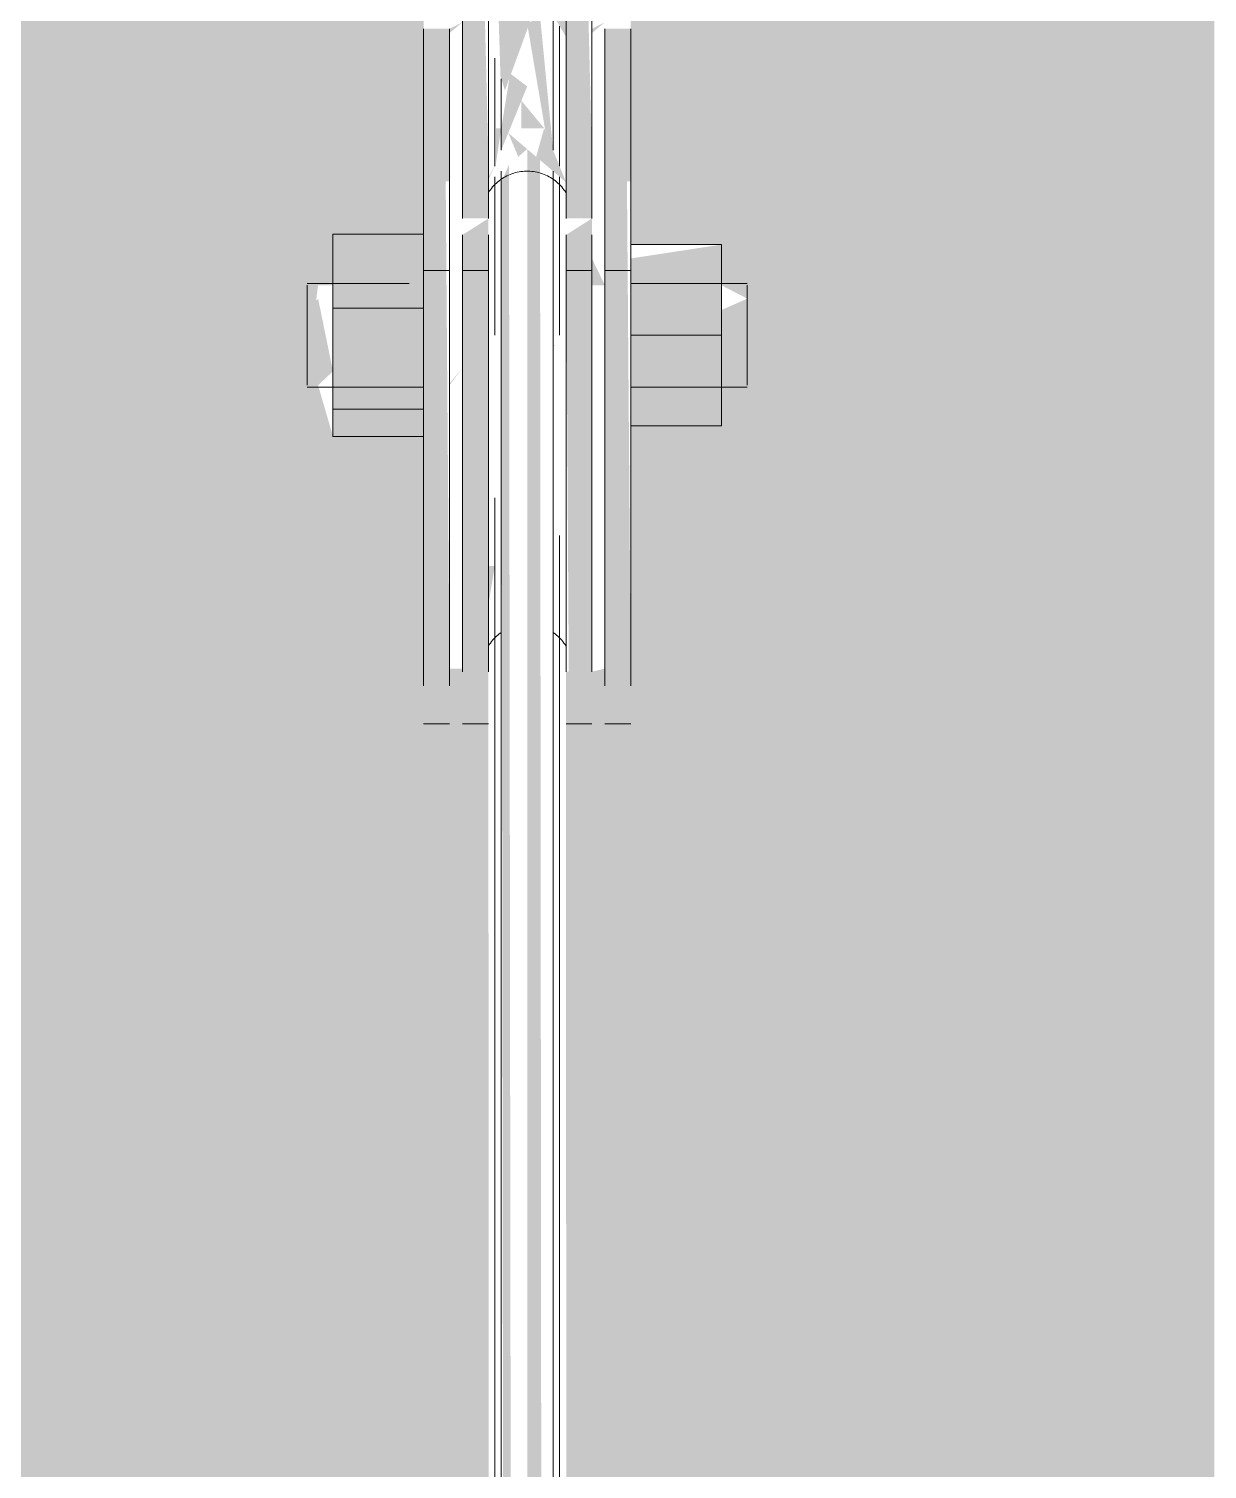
# Model space of a CAD drawing. Header units: inches. Extents: x -54880 to -186, y -132 to 853.
# Drawn here: x -16361.11 to -16355.43, y 273.28 to 280.23 of the extents above; entities that cross this region are included whole.
import ezdxf

# ---------------------------------------------------------------- set-up
doc = ezdxf.new("R2010")
doc.units = ezdxf.units.IN
doc.header["$MEASUREMENT"] = 0
doc.layers.add('Q-SPCQ', color=91, linetype='Continuous', lineweight=9)

# ---------------------------------------------------------------- blocks, each defined once
blk = doc.blocks.new('Basketball_Backstop-Performance_Sports_Systems-3103-Ceiling_Hung - 27_-0_ to 27_-11 7_8_-V226-Section 1')
at = {"layer": 'Q-SPCQ'}
for points in [[(21711.8653, 279.6117), (21711.7959, 282.3959), (21711.7403, 282.3959), (21711.7403, 279.6117)], [(21712.2403, 279.6117), (21712.3653, 279.6117), (21712.2959, 282.3959), (21712.2403, 282.3959), (21712.2403, 280)], [(21711.5528, 279.4928), (21711.6778, 279.4928), (21711.6778, 280.2291), (21711.5528, 280.2291), (21711.5528, 279.8275)], [(21712.5528, 279.4928), (21712.5528, 280.2291), (21712.4278, 280.2291), (21712.4278, 279.4928)], [(21711.9019, 279.5791), (21711.9278, 279.7493), (21711.9019, 279.7493)], [(21711.8653, 279.3137), (21711.8653, 279.6117), (21711.7403, 279.6117), (21711.7403, 279.3137)], [(21712.2537, 279.3137), (21712.3653, 279.3137), (21712.3653, 279.6117), (21712.2403, 279.6117), (21712.2403, 279.3137)], [(21711.6778, 277.1411), (21711.6594, 279.4928), (21711.5528, 279.4928), (21711.5528, 277.1411)], [(21712.5528, 277.1411), (21712.5344, 279.4928), (21712.4278, 279.4928), (21712.4278, 277.1411)], [(21711.8653, 277.1262), (21711.8653, 279.3137), (21711.7403, 279.2343), (21711.7403, 277.1262)], [(21712.3653, 277.1262), (21712.3653, 279.3137), (21712.2403, 279.2343), (21712.2537, 277.1262)], [(21711.5528, 278.8808), (21711.5528, 279.238), (21711.1153, 279.2343), (21711.1153, 278.8808)], [(21712.9903, 278.75), (21712.9903, 279.1875), (21712.5528, 279.1207), (21712.5528, 278.75)], [(21711.1153, 278.3928), (21711.5528, 278.3928), (21711.5528, 278.8808), (21711.1153, 278.8808), (21711.1153, 278.6617)], [(21712.5528, 278.3125), (21712.9903, 278.3125), (21712.9903, 278.75), (21712.5528, 278.75), (21712.5528, 278.6617)], [(21711.5528, 278.262), (21711.5528, 278.3928), (21711.1153, 278.3928), (21711.1153, 278.262)]]:
    blk.add_hatch(color=256, dxfattribs=at).paths.add_polyline_path(points, flags=0)
h = blk.add_hatch(color=256, dxfattribs=at)
h.paths.add_polyline_path([(21712.0528, 282.2265), (21711.8653, 282.2365), (21711.9635, 282.0594)], flags=0)
h.paths.add_polyline_path([(21712.1167, 282.0519), (21712.1422, 282.2313), (21712.0528, 282.2265), (21712.114, 282.0594)], flags=0)
h.paths.add_polyline_path([(21711.9454, 279.9312), (21712.1167, 280.4), (21712.2403, 280.1897), (21712.2403, 281.6875), (21712.1422, 281.7984), (21712.0528, 282.055), (21711.9693, 281.9982), (21711.8886, 281.9594), (21711.8653, 281.875), (21711.9239, 280)], flags=0)
h = blk.add_hatch(color=256, dxfattribs=at)
h.paths.add_polyline_path([(21714.5325, 157.5625), (21715.2739, 157.5625), (21715.2576, 160.1875), (21712.1778, 160.1875), (21712.2537, 157.5625), (21714.4002, 157.5625)], flags=0)
h.paths.add_polyline_path([(21711.9278, 157.5625), (21711.9278, 160.1875), (21708.842, 160.1875), (21708.8583, 157.5625), (21711.4161, 157.5625)], flags=0)
h.paths.add_polyline_path([(21711.8653, 208.884), (21711.9278, 209.0687), (21711.8653, 209.0687)], flags=0)
h.paths.add_polyline_path([(21709.7157, 164.3125), (21711.9278, 164.3125), (21711.8653, 208.5593), (21711.7403, 208.5593), (21711.6778, 208.5742), (21711.5528, 208.5742), (21711.5528, 209.6951), (21711.1153, 209.6951), (21711.1153, 209.9416), (21710.9903, 210.0063), (21711.0434, 210.4245), (21711.1153, 210.4245), (21711.2006, 210.671), (21711.5528, 210.671), (21711.5528, 211.6942), (21711.6778, 211.6942), (21711.6778, 211.9191), (21711.5528, 211.9191), (21711.5528, 213.0557), (21711.8653, 213.0557), (21711.8966, 224.7587), (21710.4017, 224.7554), (21708.7454, 224.7511), (21708.7784, 164.3125), (21709.343, 164.3125)], flags=0)
h.paths.add_polyline_path([(21712.1778, 164.3125), (21715.3704, 164.3125), (21715.3318, 224.797), (21714.302, 224.7505), (21712.2091, 224.7501), (21712.2738, 213.0557), (21712.5528, 213.0557), (21712.5528, 211.9191), (21712.4278, 211.9191), (21712.4278, 211.6942), (21712.5528, 211.6415), (21712.5528, 210.6206), (21712.9903, 210.6206), (21712.9903, 210.4245), (21713.1153, 210.3598), (21713.1153, 209.9416), (21712.9903, 209.9416), (21712.9153, 209.7456), (21712.5528, 209.7456), (21712.5379, 208.5742), (21712.4278, 208.5742), (21712.3653, 208.5593), (21712.2403, 208.5593), (21712.1778, 165.5321)], flags=0)
h.paths.add_polyline_path([(21711.8653, 210.9331), (21711.8966, 210.9441), (21711.8653, 210.9441)], flags=0)
h.paths.add_polyline_path([(21712.4948, 213.7659), (21712.2738, 213.8307), (21712.4628, 213.933)], flags=0)
h.paths.add_polyline_path([(21711.8653, 277.451), (21711.8966, 277.6356), (21711.8653, 277.6356)], flags=0)
h.paths.add_polyline_path([(21709.6848, 225.1873), (21710.1688, 225.2392), (21711.8966, 225.2499), (21711.8653, 277.1262), (21711.7403, 277.1411), (21711.6778, 277.1411), (21711.5528, 277.1411), (21711.5528, 278.262), (21711.1153, 278.262), (21711.0434, 278.5085), (21710.9903, 278.5732), (21711.0434, 278.9915), (21711.1153, 278.9915), (21711.2006, 279.238), (21711.5528, 279.238), (21711.5528, 280.4495), (21711.1153, 280.4495), (21711.0434, 280.696), (21710.9903, 280.7607), (21711.0434, 281.179), (21711.1153, 281.179), (21711.0434, 281.375), (21708.7454, 281.375), (21708.82, 225.2452), (21709.605, 225.1952)], flags=0)
h.paths.add_polyline_path([(21713.5403, 225.1889), (21713.7142, 225.2446), (21715.3704, 225.2494), (21715.3704, 281.375), (21712.9903, 281.375), (21712.9903, 281.179), (21713.1153, 281.1143), (21713.1153, 280.696), (21712.9903, 280.6849), (21712.9104, 280.4323), (21712.5528, 280.4323), (21712.5528, 279.1875), (21712.9903, 279.1875), (21712.9903, 278.9915), (21713.1153, 278.9268), (21713.1153, 278.5085), (21712.9903, 278.5085), (21712.9153, 278.3125), (21712.5528, 278.3125), (21712.5528, 277.1411), (21712.4278, 277.1411), (21712.3653, 277.1262), (21712.2403, 277.1262), (21712.2537, 225.2403), (21713.4428, 225.1922)], flags=0)
h.paths.add_polyline_path([(21711.1464, 225.2001), (21710.7527, 225.2307), (21710.9292, 225.2024)], flags=0)
h.paths.add_polyline_path([(21712.3653, 278.9915), (21712.4278, 278.9915), (21712.3653, 279.1207)], flags=0)
h.paths.add_polyline_path([(21711.8653, 279.5), (21711.9019, 279.5791), (21711.8653, 279.511)], flags=0)
h = blk.add_hatch(color=256, dxfattribs=at)
h.paths.add_polyline_path([(21711.6778, 280.2084), (21711.7403, 280.2612), (21711.6778, 280.2291)], flags=0)
h.paths.add_polyline_path([(21712.3653, 280.2084), (21712.4278, 280.2612), (21712.3653, 280.2291)], flags=0)
h = blk.add_hatch(color=256, dxfattribs=at)
h.paths.add_polyline_path([(21712.0528, 210.9293), (21712.1778, 210.9441), (21712.1148, 279.5957), (21712.0528, 279.6485), (21712.0528, 211.2474)], flags=0)
h.paths.add_polyline_path([(21712.1778, 279.6432), (21712.1151, 280.288), (21712.0528, 280.2537), (21712.1408, 279.7348), (21712.1777, 279.6434)], flags=0)
h = blk.add_hatch(color=256, dxfattribs=at)
h.paths.add_polyline_path([(21712.0528, 210.9293), (21711.9649, 279.5736), (21711.9278, 279.4886), (21712.0205, 210.9333), (21712.0524, 210.9294)], flags=0)
h.paths.add_polyline_path([(21711.9278, 279.6432), (21712.0528, 279.951), (21711.9707, 280.0135), (21711.9278, 279.7493)], flags=0)
h = blk.add_hatch(color=256, dxfattribs=at)
h.paths.add_polyline_path([(21712.1349, 279.7493), (21712.0248, 279.8823), (21712.0248, 279.7493)], flags=0)
h.paths.add_polyline_path([(21712.0528, 279.6485), (21711.9615, 279.7265), (21712.0096, 279.6117)], flags=0)
h.paths.add_polyline_path([(21712.2403, 279.4886), (21712.1349, 279.7493), (21712.096, 279.6117), (21712.2092, 279.5151)], flags=0)
h = blk.add_hatch(color=256, dxfattribs=at)
h.paths.add_polyline_path([(21711.0434, 278.5085), (21711.1153, 278.5763), (21711.0434, 278.9268), (21710.9903, 278.875), (21710.9903, 278.5085)], flags=0)
h.paths.add_polyline_path([(21713.1153, 278.5085), (21713.1153, 278.9268), (21712.9903, 278.8715), (21712.9903, 278.5085)], flags=0)
h.paths.add_polyline_path([(21711.6778, 278.5085), (21711.7403, 278.5915), (21711.6778, 278.5166)], flags=0)
h = blk.add_hatch(color=256, dxfattribs=at)
h.paths.add_polyline_path([(21712.1778, 278.6804), (21712.2037, 278.75), (21712.1778, 278.6808)], flags=0)
h.paths.add_polyline_path([(21712.1881, 278.694), (21712.1881, 278.75), (21712.1881, 278.7108)], flags=0)
for p, q in [((21711.7403, 279.6117), (21711.7403, 282.4084)), ((21711.8653, 282.4084), (21711.8653, 279.6117)), ((21712.2403, 279.6117), (21712.2403, 282.4084)), ((21712.3653, 282.4084), (21712.3653, 279.6117)), ((21712.1778, 279.6432), (21712.1778, 280.288)), ((21711.5528, 279.482), (21711.5528, 280.2291)), ((21711.6778, 280.2291), (21711.6778, 279.482)), ((21712.2091, 279.5659), (21712.2091, 280.2412)), ((21712.4278, 279.482), (21712.4278, 280.2291)), ((21712.5528, 280.2291), (21712.5528, 279.482)), ((21711.8966, 280.0875), (21711.8966, 279.5659)), ((21711.9278, 279.9875), (21711.9278, 279.6432)), ((21711.7403, 279.3137), (21711.7403, 279.6117)), ((21711.8653, 279.6117), (21711.8653, 279.3137)), ((21712.2403, 279.3137), (21712.2403, 279.6117)), ((21712.3653, 279.6117), (21712.3653, 279.3137)), ((21711.5528, 277.0577), (21711.5528, 279.4953)), ((21711.6778, 279.4953), (21711.6778, 277.0577)), ((21711.8966, 279.5153), (21711.8966, 278.75)), ((21711.9278, 279.5419), (21711.9278, 210.7409)), ((21712.1778, 210.7409), (21712.1778, 279.5419)), ((21712.2091, 278.75), (21712.2091, 279.5153)), ((21712.4278, 277.0577), (21712.4278, 279.4953)), ((21712.5528, 279.4953), (21712.5528, 277.0577)), ((21711.1153, 278.8808), (21711.1153, 279.238)), ((21711.1153, 279.238), (21711.5528, 279.238)), ((21711.7403, 277.1262), (21711.7403, 279.2353)), ((21711.8653, 279.2353), (21711.8653, 277.1262)), ((21712.2403, 277.1262), (21712.2403, 279.2353)), ((21712.3653, 279.2353), (21712.3653, 277.1262)), ((21712.5528, 279.1875), (21712.9903, 279.1875)), ((21712.9903, 279.1875), (21712.9903, 278.75)), ((21711.4825, 279), (21710.9903, 279)), ((21711.5528, 279.0625), (21711.6778, 279.0625)), ((21711.7403, 279.0625), (21711.8653, 279.0625)), ((21712.2403, 279.0625), (21712.3653, 279.0625)), ((21712.4278, 279.0625), (21712.5528, 279.0625)), ((21713.1153, 279), (21712.5528, 279)), ((21710.9903, 278.9268), (21710.9903, 278.9915)), ((21713.1153, 278.9915), (21713.1153, 278.9268)), ((21710.9903, 278.5085), (21710.9903, 278.9268)), ((21711.1153, 278.3928), (21711.1153, 278.8808)), ((21711.1153, 278.8808), (21711.5528, 278.8808)), ((21713.1153, 278.9268), (21713.1153, 278.5085)), ((21712.9903, 278.75), (21712.5528, 278.75)), ((21712.9903, 278.75), (21712.9903, 278.3125)), ((21710.9903, 278.5), (21711.5528, 278.5)), ((21712.5528, 278.5), (21713.1153, 278.5)), ((21711.1153, 278.262), (21711.1153, 278.3928)), ((21711.5528, 278.3928), (21711.1153, 278.3928)), ((21712.5528, 278.3125), (21712.9903, 278.3125)), ((21711.1153, 278.262), (21711.5528, 278.262)), ((21711.8966, 277.9647), (21711.8966, 211.4588)), ((21712.2091, 210.9363), (21712.2091, 277.7827)), ((21711.5528, 276.875), (21711.6778, 276.875)), ((21711.7403, 276.875), (21711.8653, 276.875)), ((21712.2403, 276.875), (21712.3653, 276.875)), ((21712.4278, 276.875), (21712.5528, 276.875))]:
    blk.add_line(p, q, dxfattribs=at)
at = {"layer": 'Q-SPCQ', "flags": 128}
for points in [[(21712.2403, 279.4375), (21712.2356, 279.4449), (21712.2305, 279.4521), (21712.2252, 279.4591), (21712.2196, 279.4659), (21712.2137, 279.4725), (21712.2075, 279.4788), (21712.2012, 279.4848), (21712.1945, 279.4906), (21712.1877, 279.4962), (21712.1806, 279.5014), (21712.1734, 279.5064), (21712.1659, 279.5111), (21712.1583, 279.5154), (21712.1505, 279.5195), (21712.1425, 279.5232), (21712.1344, 279.5267), (21712.1261, 279.5298), (21712.1178, 279.5325), (21712.1093, 279.535), (21712.1008, 279.5371), (21712.0921, 279.5388), (21712.0835, 279.5402), (21712.0747, 279.5412), (21712.0659, 279.5419), (21712.0571, 279.5423), (21712.0483, 279.5423), (21712.0395, 279.5419), (21712.0308, 279.5412), (21712.022, 279.5402), (21712.0133, 279.5388), (21712.0047, 279.537), (21711.9962, 279.5349), (21711.9877, 279.5325), (21711.9794, 279.5297), (21711.9711, 279.5266), (21711.963, 279.5232), (21711.955, 279.5194), (21711.9472, 279.5154), (21711.9396, 279.511), (21711.9321, 279.5063), (21711.9249, 279.5013), (21711.9178, 279.4961), (21711.911, 279.4905), (21711.9044, 279.4847), (21711.898, 279.4787), (21711.8918, 279.4724), (21711.886, 279.4658), (21711.8804, 279.459), (21711.875, 279.452), (21711.87, 279.4448), (21711.8653, 279.4375)], [(21711.9249, 277.3138), (21711.9178, 277.3086), (21711.911, 277.303), (21711.9044, 277.2972), (21711.898, 277.2912), (21711.8918, 277.2849), (21711.886, 277.2783), (21711.8804, 277.2715), (21711.875, 277.2645), (21711.87, 277.2573), (21711.8653, 277.25)], [(21712.2403, 277.25), (21712.2356, 277.2574), (21712.2305, 277.2646), (21712.2252, 277.2716), (21712.2196, 277.2784), (21712.2137, 277.285), (21712.2075, 277.2913), (21712.2012, 277.2973), (21712.1945, 277.3031), (21712.1877, 277.3087), (21712.1806, 277.3139)]]:
    blk.add_lwpolyline(points, dxfattribs=at)

msp = doc.modelspace()

# ---------------------------------------------------------------- block references
at = {"layer": 'Q-SPCQ'}
msp.add_blockref('Basketball_Backstop-Performance_Sports_Systems-3103-Ceiling_Hung - 27_-0_ to 27_-11 7_8_-V226-Section 1', (-38070.76169, 0), dxfattribs=at)

doc.saveas('drawing.dxf')
